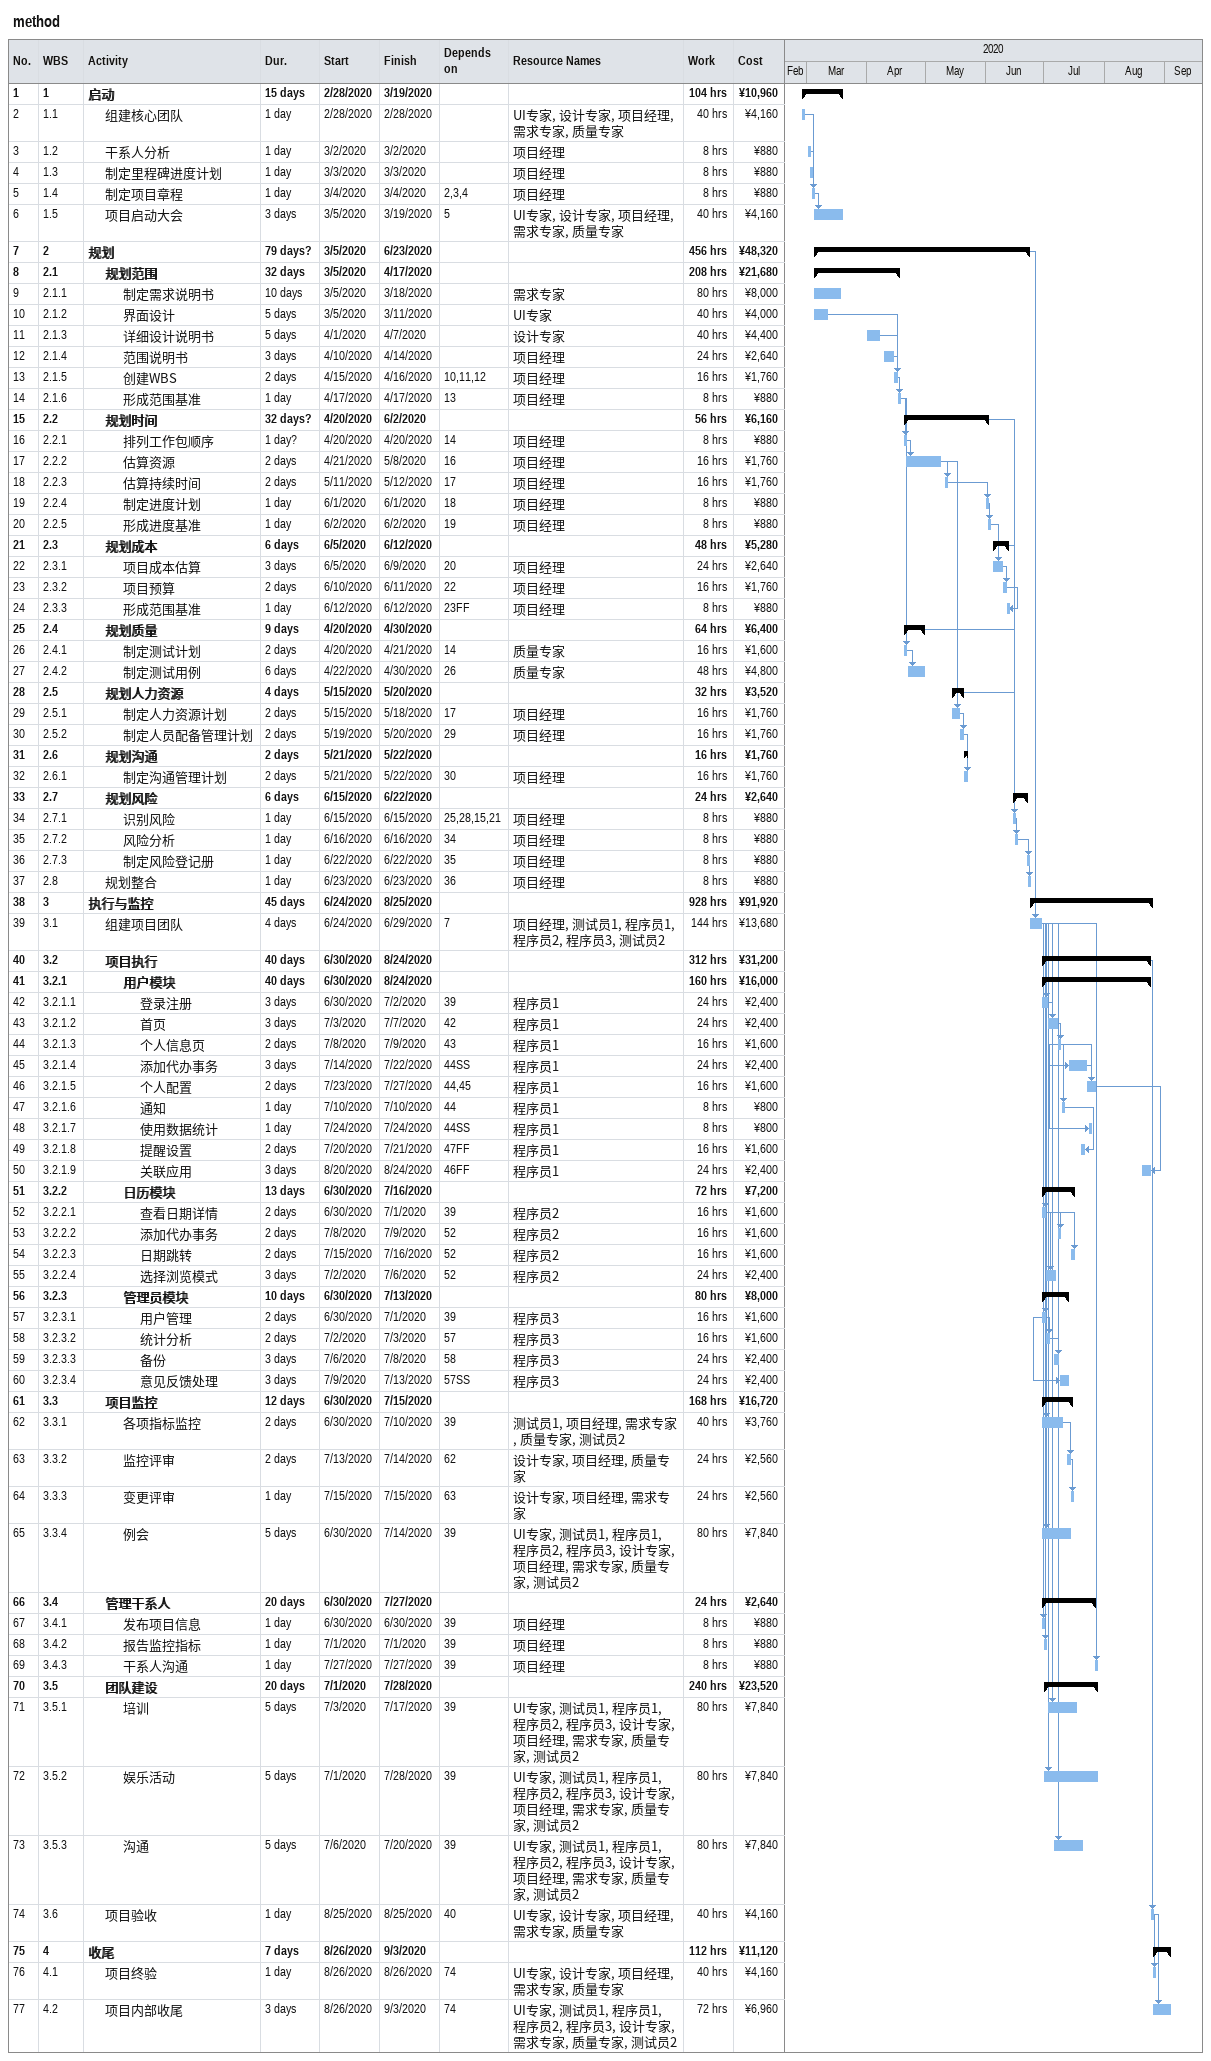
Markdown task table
method

| ID | WBS | Task | Duration | Start | Finish | Predecessors | Resources | Work (h) | Cost (¥) |
|---|---|---|---|---|---|---|---|---|---|
| 1 | 1 | **启动** | 15d | 2020-02-28 | 2020-03-19 |  |  | 104 | 10960 |
| 2 | 1.1 | 组建核心团队 | 1d | 2020-02-28 | 2020-02-28 |  | UI专家, 设计专家, 项目经理, 需求专家, 质量专家 | 40 | 4160 |
| 3 | 1.2 | 干系人分析 | 1d | 2020-03-02 | 2020-03-02 |  | 项目经理 | 8 | 880 |
| 4 | 1.3 | 制定里程碑进度计划 | 1d | 2020-03-03 | 2020-03-03 |  | 项目经理 | 8 | 880 |
| 5 | 1.4 | 制定项目章程 | 1d | 2020-03-04 | 2020-03-04 | 2, 3, 4 | 项目经理 | 8 | 880 |
| 6 | 1.5 | 项目启动大会 | 3d | 2020-03-05 | 2020-03-19 | 5 | UI专家, 设计专家, 项目经理, 需求专家, 质量专家 | 40 | 4160 |
| 7 | 2 | **规划** | 79d? | 2020-03-05 | 2020-06-23 |  |  | 456 | 48320 |
| 8 | 2.1 | **规划范围** | 32d | 2020-03-05 | 2020-04-17 |  |  | 208 | 21680 |
| 9 | 2.1.1 | 制定需求说明书 | 10d | 2020-03-05 | 2020-03-18 |  | 需求专家 | 80 | 8000 |
| 10 | 2.1.2 | 界面设计 | 5d | 2020-03-05 | 2020-03-11 |  | UI专家 | 40 | 4000 |
| 11 | 2.1.3 | 详细设计说明书 | 5d | 2020-04-01 | 2020-04-07 |  | 设计专家 | 40 | 4400 |
| 12 | 2.1.4 | 范围说明书 | 3d | 2020-04-10 | 2020-04-14 |  | 项目经理 | 24 | 2640 |
| 13 | 2.1.5 | 创建WBS | 2d | 2020-04-15 | 2020-04-16 | 10, 11, 12 | 项目经理 | 16 | 1760 |
| 14 | 2.1.6 | 形成范围基准 | 1d | 2020-04-17 | 2020-04-17 | 13 | 项目经理 | 8 | 880 |
| 15 | 2.2 | **规划时间** | 32d? | 2020-04-20 | 2020-06-02 |  |  | 56 | 6160 |
| 16 | 2.2.1 | 排列工作包顺序 | 1d? | 2020-04-20 | 2020-04-20 | 14 | 项目经理 | 8 | 880 |
| 17 | 2.2.2 | 估算资源 | 2d | 2020-04-21 | 2020-05-08 | 16 | 项目经理 | 16 | 1760 |
| 18 | 2.2.3 | 估算持续时间 | 2d | 2020-05-11 | 2020-05-12 | 17 | 项目经理 | 16 | 1760 |
| 19 | 2.2.4 | 制定进度计划 | 1d | 2020-06-01 | 2020-06-01 | 18 | 项目经理 | 8 | 880 |
| 20 | 2.2.5 | 形成进度基准 | 1d | 2020-06-02 | 2020-06-02 | 19 | 项目经理 | 8 | 880 |
| 21 | 2.3 | **规划成本** | 6d | 2020-06-05 | 2020-06-12 |  |  | 48 | 5280 |
| 22 | 2.3.1 | 项目成本估算 | 3d | 2020-06-05 | 2020-06-09 | 20 | 项目经理 | 24 | 2640 |
| 23 | 2.3.2 | 项目预算 | 2d | 2020-06-10 | 2020-06-11 | 22 | 项目经理 | 16 | 1760 |
| 24 | 2.3.3 | 形成范围基准 | 1d | 2020-06-12 | 2020-06-12 | 23FF | 项目经理 | 8 | 880 |
| 25 | 2.4 | **规划质量** | 9d | 2020-04-20 | 2020-04-30 |  |  | 64 | 6400 |
| 26 | 2.4.1 | 制定测试计划 | 2d | 2020-04-20 | 2020-04-21 | 14 | 质量专家 | 16 | 1600 |
| 27 | 2.4.2 | 制定测试用例 | 6d | 2020-04-22 | 2020-04-30 | 26 | 质量专家 | 48 | 4800 |
| 28 | 2.5 | **规划人力资源** | 4d | 2020-05-15 | 2020-05-20 |  |  | 32 | 3520 |
| 29 | 2.5.1 | 制定人力资源计划 | 2d | 2020-05-15 | 2020-05-18 | 17 | 项目经理 | 16 | 1760 |
| 30 | 2.5.2 | 制定人员配备管理计划 | 2d | 2020-05-19 | 2020-05-20 | 29 | 项目经理 | 16 | 1760 |
| 31 | 2.6 | **规划沟通** | 2d | 2020-05-21 | 2020-05-22 |  |  | 16 | 1760 |
| 32 | 2.6.1 | 制定沟通管理计划 | 2d | 2020-05-21 | 2020-05-22 | 30 | 项目经理 | 16 | 1760 |
| 33 | 2.7 | **规划风险** | 6d | 2020-06-15 | 2020-06-22 |  |  | 24 | 2640 |
| 34 | 2.7.1 | 识别风险 | 1d | 2020-06-15 | 2020-06-15 | 25, 28, 15, 21 | 项目经理 | 8 | 880 |
| 35 | 2.7.2 | 风险分析 | 1d | 2020-06-16 | 2020-06-16 | 34 | 项目经理 | 8 | 880 |
| 36 | 2.7.3 | 制定风险登记册 | 1d | 2020-06-22 | 2020-06-22 | 35 | 项目经理 | 8 | 880 |
| 37 | 2.8 | 规划整合 | 1d | 2020-06-23 | 2020-06-23 | 36 | 项目经理 | 8 | 880 |
| 38 | 3 | **执行与监控** | 45d | 2020-06-24 | 2020-08-25 |  |  | 928 | 91920 |
| 39 | 3.1 | 组建项目团队 | 4d | 2020-06-24 | 2020-06-29 | 7 | 项目经理, 测试员1, 程序员1, 程序员2, 程序员3, 测试员2 | 144 | 13680 |
| 40 | 3.2 | **项目执行** | 40d | 2020-06-30 | 2020-08-24 |  |  | 312 | 31200 |
| 41 | 3.2.1 | **用户模块** | 40d | 2020-06-30 | 2020-08-24 |  |  | 160 | 16000 |
| 42 | 3.2.1.1 | 登录注册 | 3d | 2020-06-30 | 2020-07-02 | 39 | 程序员1 | 24 | 2400 |
| 43 | 3.2.1.2 | 首页 | 3d | 2020-07-03 | 2020-07-07 | 42 | 程序员1 | 24 | 2400 |
| 44 | 3.2.1.3 | 个人信息页 | 2d | 2020-07-08 | 2020-07-09 | 43 | 程序员1 | 16 | 1600 |
| 45 | 3.2.1.4 | 添加代办事务 | 3d | 2020-07-14 | 2020-07-22 | 44SS | 程序员1 | 24 | 2400 |
| 46 | 3.2.1.5 | 个人配置 | 2d | 2020-07-23 | 2020-07-27 | 44, 45 | 程序员1 | 16 | 1600 |
| 47 | 3.2.1.6 | 通知 | 1d | 2020-07-10 | 2020-07-10 | 44 | 程序员1 | 8 | 800 |
| 48 | 3.2.1.7 | 使用数据统计 | 1d | 2020-07-24 | 2020-07-24 | 44SS | 程序员1 | 8 | 800 |
| 49 | 3.2.1.8 | 提醒设置 | 2d | 2020-07-20 | 2020-07-21 | 47FF | 程序员1 | 16 | 1600 |
| 50 | 3.2.1.9 | 关联应用 | 3d | 2020-08-20 | 2020-08-24 | 46FF | 程序员1 | 24 | 2400 |
| 51 | 3.2.2 | **日历模块** | 13d | 2020-06-30 | 2020-07-16 |  |  | 72 | 7200 |
| 52 | 3.2.2.1 | 查看日期详情 | 2d | 2020-06-30 | 2020-07-01 | 39 | 程序员2 | 16 | 1600 |
| 53 | 3.2.2.2 | 添加代办事务 | 2d | 2020-07-08 | 2020-07-09 | 52 | 程序员2 | 16 | 1600 |
| 54 | 3.2.2.3 | 日期跳转 | 2d | 2020-07-15 | 2020-07-16 | 52 | 程序员2 | 16 | 1600 |
| 55 | 3.2.2.4 | 选择浏览模式 | 3d | 2020-07-02 | 2020-07-06 | 52 | 程序员2 | 24 | 2400 |
| 56 | 3.2.3 | **管理员模块** | 10d | 2020-06-30 | 2020-07-13 |  |  | 80 | 8000 |
| 57 | 3.2.3.1 | 用户管理 | 2d | 2020-06-30 | 2020-07-01 | 39 | 程序员3 | 16 | 1600 |
| 58 | 3.2.3.2 | 统计分析 | 2d | 2020-07-02 | 2020-07-03 | 57 | 程序员3 | 16 | 1600 |
| 59 | 3.2.3.3 | 备份 | 3d | 2020-07-06 | 2020-07-08 | 58 | 程序员3 | 24 | 2400 |
| 60 | 3.2.3.4 | 意见反馈处理 | 3d | 2020-07-09 | 2020-07-13 | 57SS | 程序员3 | 24 | 2400 |
| 61 | 3.3 | **项目监控** | 12d | 2020-06-30 | 2020-07-15 |  |  | 168 | 16720 |
| 62 | 3.3.1 | 各项指标监控 | 2d | 2020-06-30 | 2020-07-10 | 39 | 测试员1, 项目经理, 需求专家, 质量专家, 测试员2 | 40 | 3760 |
| 63 | 3.3.2 | 监控评审 | 2d | 2020-07-13 | 2020-07-14 | 62 | 设计专家, 项目经理, 质量专家 | 24 | 2560 |
| 64 | 3.3.3 | 变更评审 | 1d | 2020-07-15 | 2020-07-15 | 63 | 设计专家, 项目经理, 需求专家 | 24 | 2560 |
| 65 | 3.3.4 | 例会 | 5d | 2020-06-30 | 2020-07-14 | 39 | UI专家, 测试员1, 程序员1, 程序员2, 程序员3, 设计专家, 项目经理, 需求专家, 质量专家, 测试员2 | 80 | 7840 |
| 66 | 3.4 | **管理干系人** | 20d | 2020-06-30 | 2020-07-27 |  |  | 24 | 2640 |
| 67 | 3.4.1 | 发布项目信息 | 1d | 2020-06-30 | 2020-06-30 | 39 | 项目经理 | 8 | 880 |
| 68 | 3.4.2 | 报告监控指标 | 1d | 2020-07-01 | 2020-07-01 | 39 | 项目经理 | 8 | 880 |
| 69 | 3.4.3 | 干系人沟通 | 1d | 2020-07-27 | 2020-07-27 | 39 | 项目经理 | 8 | 880 |
| 70 | 3.5 | **团队建设** | 20d | 2020-07-01 | 2020-07-28 |  |  | 240 | 23520 |
| 71 | 3.5.1 | 培训 | 5d | 2020-07-03 | 2020-07-17 | 39 | UI专家, 测试员1, 程序员1, 程序员2, 程序员3, 设计专家, 项目经理, 需求专家, 质量专家, 测试员2 | 80 | 7840 |
| 72 | 3.5.2 | 娱乐活动 | 5d | 2020-07-01 | 2020-07-28 | 39 | UI专家, 测试员1, 程序员1, 程序员2, 程序员3, 设计专家, 项目经理, 需求专家, 质量专家, 测试员2 | 80 | 7840 |
| 73 | 3.5.3 | 沟通 | 5d | 2020-07-06 | 2020-07-20 | 39 | UI专家, 测试员1, 程序员1, 程序员2, 程序员3, 设计专家, 项目经理, 需求专家, 质量专家, 测试员2 | 80 | 7840 |
| 74 | 3.6 | 项目验收 | 1d | 2020-08-25 | 2020-08-25 | 40 | UI专家, 设计专家, 项目经理, 需求专家, 质量专家 | 40 | 4160 |
| 75 | 4 | **收尾** | 7d | 2020-08-26 | 2020-09-03 |  |  | 112 | 11120 |
| 76 | 4.1 | 项目终验 | 1d | 2020-08-26 | 2020-08-26 | 74 | UI专家, 设计专家, 项目经理, 需求专家, 质量专家 | 40 | 4160 |
| 77 | 4.2 | 项目内部收尾 | 3d | 2020-08-26 | 2020-09-03 | 74 | UI专家, 测试员1, 程序员1, 程序员2, 程序员3, 设计专家, 需求专家, 质量专家, 测试员2 | 72 | 6960 |
